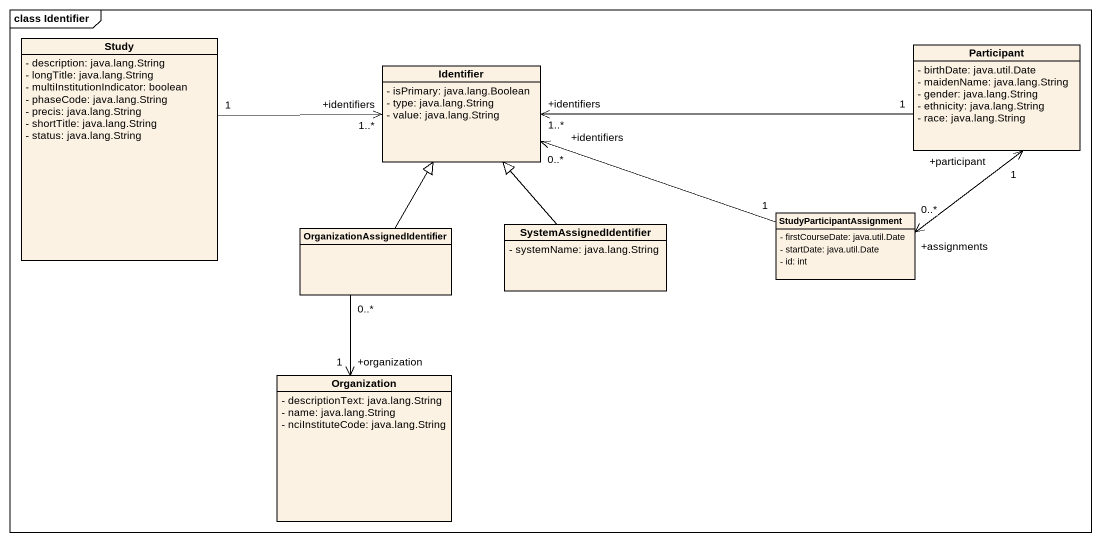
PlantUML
@startuml
mainframe class Identifier
hide circle
hide empty members
skinparam classAttributeIconSize 0
class Study {
  - description: java.lang.String
  - longTitle: java.lang.String
  - multiInstitutionIndicator: boolean
  - phaseCode: java.lang.String
  - precis: java.lang.String
  - shortTitle: java.lang.String
  - status: java.lang.String
}
class Identifier {
  - isPrimary: java.lang.Boolean
  - type: java.lang.String
  - value: java.lang.String
}
class "Participant" as Participant_ {
  - birthDate: java.util.Date
  - maidenName: java.lang.String
  - gender: java.lang.String
  - ethnicity: java.lang.String
  - race: java.lang.String
}
class "OrganizationAssignedIdentifier" as OrganizationAssignedIdentifi
class SystemAssignedIdentifier {
  - systemName: java.lang.String
}
class StudyParticipantAssignment {
  - firstCourseDate: java.util.Date
  - startDate: java.util.Date
  - id: int
}
class Organization {
  - descriptionText: java.lang.String
  - name: java.lang.String
  - nciInstituteCode: java.lang.String
}
Study "1" -right-> "+identifiers\n1..*" Identifier
Participant_ "1" -left-> "+identifiers\n1..*" Identifier
OrganizationAssignedIdentifi -up-|> Identifier
OrganizationAssignedIdentifi "0..*" --> "+organization\n1" Organization
SystemAssignedIdentifier -up-|> Identifier
StudyParticipantAssignment "1" -left-> "+identifiers\n0..*" Identifier
StudyParticipantAssignment "+assignments\n0..*" <-up-> "+participant\n1" Participant_
@enduml
